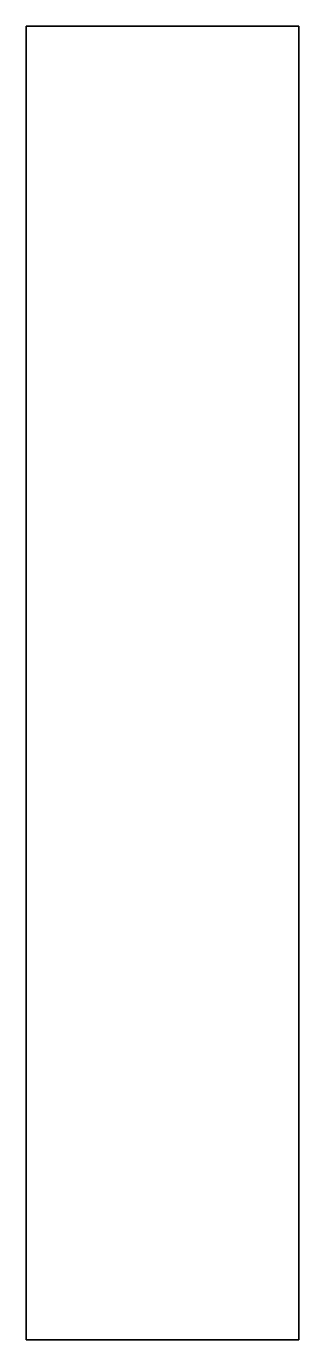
# Model space of a CAD drawing. Header units: inches. Extents: x 0 to 27, y 0 to 130.
import ezdxf

# ---------------------------------------------------------------- set-up
doc = ezdxf.new("R2010")
doc.units = ezdxf.units.IN
doc.header["$MEASUREMENT"] = 0
doc.layers.add('Layer 1', color=7, linetype='Continuous')

msp = doc.modelspace()

# ---------------------------------------------------------------- linework, layer by layer
at = {"layer": 'Layer 1', "color": 179, "lineweight": 35, "true_color": 0x231f20}
msp.add_lwpolyline([(26.99, 0), (0, 0), (0, 130), (26.99, 130), (26.99, 0)], dxfattribs=at)

doc.saveas('drawing.dxf')
